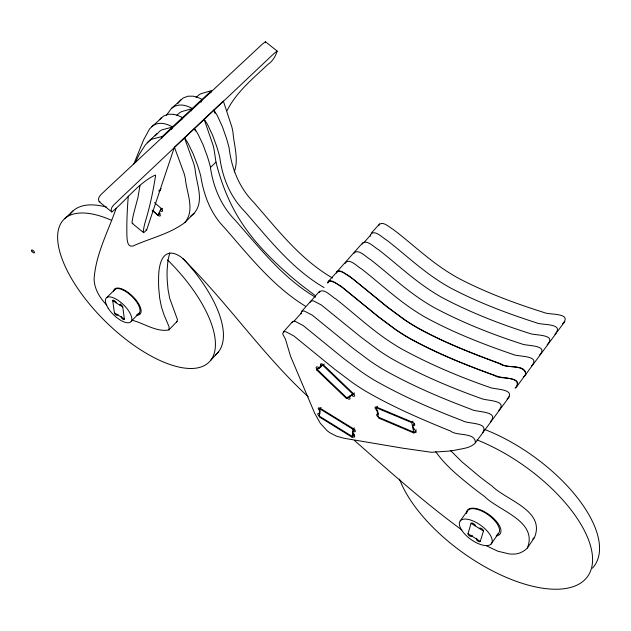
<?xml version="1.0" encoding="UTF-8"?>
<svg xmlns="http://www.w3.org/2000/svg" width="631" height="631" viewBox="0 0 631 631"><rect width="100%" height="100%" fill="white"/><g stroke="black" fill="none" stroke-linecap="round" stroke-linejoin="round"><path stroke-width="0.95" d="M128.282 196.036C127.257 209.247 126.547 222.522 126.918 235.781C127.107 239.496 127.17 247.644 132.967 246.027C150.123 238.195 169.455 234.093 184.702 222.656L194.032 213.373C204.886 201.005 196.241 183.66 195.121 169.305A84.294 41.307 47.6 0 0 193.812 163.776L184.433 137.747L184.717 138.134M321.1 407.374L319.846 408.88L319.199 416.87L352.074 437.204L354.535 434.144M525.907 373.631C522.973 363.677 506.63 369.032 499.389 363.59C471.333 353.123 443.222 342.278 417.036 327.655A132.013 76.943 39.7 0 1 404.226 319.609L387.063 306.911L353.1 279.076L343.485 272.553L339.691 271.117L337.553 271.283L328.238 281.576M319.081 292.571C323.08 286.789 331.638 296.87 335.716 298.865C353.005 312.479 369.151 327.552 387.363 339.967A133.709 75.499 39.8 0 0 400.267 348.17C428.701 363.921 458.871 376.612 489.53 387.316C494.341 389.713 516.907 388.68 507.087 399.076M327.899 282.656L328.144 281.726M352.074 437.204L353.037 429.317L354.275 427.794M353.186 431.265A2.429 1.112 39.1 0 0 355.348 431.249A2.429 1.112 39.1 0 0 353.494 428.757L320.303 408.328A2.406 1.096 40 0 0 318.229 408.391A2.406 1.096 40 0 0 320.091 410.876L319.854 413.818A2.39 1.081 39.9 0 0 317.795 413.865A2.39 1.081 39.9 0 0 319.649 416.326L352.524 436.644A2.414 1.096 39.1 0 0 354.669 436.636A2.414 1.096 39.1 0 0 352.832 434.167L353.186 431.265L354.788 429.277M336.512 273.002L336.646 272.584M362.194 244.094C366.09 238.1 374.688 247.77 378.71 249.829C395.582 262.977 411.27 277.672 429.104 289.558A129.639 79.033 39.6 0 0 441.779 297.382C469.85 312.29 499.697 323.94 529.969 333.523C534.954 335.605 557.402 334.067 547.156 344.755M139.964 185.577L137.944 197.511L134.458 210.62A209.334 42.861 -52.4 0 0 132.707 218.081C132.849 219.454 130.964 223.224 132.904 223.532M292.035 322.741L292.965 321.36L295.087 321.289L303.156 325.525L343.579 358.432L361.145 371.627A136.272 73.078 40 0 0 374.199 380.075C402.349 396.189 432.274 409.156 462.562 420.688C467.382 424.229 489.751 421.847 482.605 432.724M310.192 302.336L311.146 300.924L313.276 300.813L321.305 304.939L361.326 337.411L378.726 350.394A134.553 74.718 39.9 0 0 391.677 358.684C420.183 374.609 450.416 387.521 481.153 398.469C485.933 400.922 508.499 400.007 498.782 410.331M327.828 282.538L329.319 280.803M336.552 272.734L336.875 271.914M353.802 253.299C358.227 248.007 366.098 257.306 370.302 259.42C387.253 272.655 403.035 287.428 420.948 299.409A130.436 78.378 39.6 0 0 433.663 307.313C461.805 322.378 491.715 334.233 522.074 344.029C527.027 346.174 549.498 344.731 539.331 355.363M525.757 374.199C525.536 363.637 507.561 368.961 501.259 364.008C472.564 353.526 443.908 342.365 417.154 327.505A132.053 76.982 39.7 0 1 404.345 319.46L387.182 306.769L349.448 276.11L341.458 271.44L338.539 270.896L336.97 271.764M472.335 535.459L471.878 536.113A2.295 1.017 36 0 1 469.645 535.924A2.295 1.017 36 0 1 468.021 533.7L471.065 523.344A2.327 1.041 35.9 0 1 473.329 523.509A2.327 1.041 35.9 0 1 474.977 525.781L475.443 525.118M476.847 538.275L476.389 538.929A2.303 1.017 35.8 0 0 478.014 541.161A2.303 1.017 35.8 0 0 480.27 541.359L483.488 531.073A2.335 1.049 35.7 0 0 481.847 528.802A2.335 1.049 35.7 0 0 479.552 528.628L480.017 527.966M161.717 138.331L162.301 136.462L172.389 127.076L162.096 129.82A50.922 25.942 46.2 0 0 159.872 131.082L155.139 135.886M169.763 252.802L167.949 260.461L167.136 269.958A311.367 151.543 37.9 0 0 167.199 280.006L168.051 289.597L169.715 298.424L177.477 319.641L177.051 321.416L168.958 329.895C156.811 332.403 144.467 323.522 132.81 320.43M171.664 129.3L172.437 126.894L192.203 108.627L181.815 111.537A50.346 26.51 46.4 0 0 179.559 112.839L176.814 115.268M265.462 42.679L265.399 41.772L262.338 44.138L105.48 190.27C102.979 193.125 96.283 197.156 99.201 201.691L111.805 212C126.176 200.445 138.236 183.124 155.25 175.055L155.605 175.394C153.317 190.191 150.21 205.406 145.824 219.904A209.5 40.763 -52.3 0 0 143.947 227.263L143.245 231.545L143.687 232.713L146.684 229.913L159.817 190.743A2.414 0.521 -51 0 1 161.165 188.685M181.657 119.858L182.406 117.618A27.606 14.292 47.1 0 0 180.9 116.83A28.908 14.955 47.1 0 0 173.375 114.314M158.72 190.988A2.437 1.183 46.2 0 0 159.864 190.594L174.424 147.197L223.335 101.023L231.877 127.06A82.448 43.105 48.1 0 1 233.005 132.605C234.014 145.619 238.983 159.225 234.251 171.955M191.438 110.875L192.258 108.445L211.559 90.604L201.084 93.672A49.778 27.046 46.6 0 0 198.797 95.021L196.004 97.497M201.202 101.638L201.991 99.382A27.291 14.584 47.4 0 0 200.492 98.61A28.584 15.27 47.3 0 0 192.983 96.188L187.975 96.204L183.227 97.971L171.324 108.54L166.426 115.189M200.981 102.309L201.936 99.564M210.754 92.867L211.559 90.604M116.183 208.269C108.098 231.569 95.683 254.309 94.074 279.281C94.492 289.195 99.935 298.226 106.797 305.104M133.851 163.981L143.513 140.058L149.594 128.866L163.689 115.946L168.39 114.25L173.375 114.314M336.638 272.387L337.064 271.614M475.395 442.781C475.498 431.88 456.954 436.384 450.613 431.091C421.5 419.284 392.466 406.829 365.302 390.96A137.156 72.218 40 0 1 352.201 382.425L334.556 369.135L293.92 335.992L285.827 331.709L283.721 331.756L282.783 333.381A6.278 3.005 41.5 0 0 282.948 334.509L285.393 339.021L290.56 356.278L314.68 413.242L320.319 423.283L326.992 430.555A15.665 7.067 39.6 0 0 330.187 432.937L336.615 436.21L344.076 438.269L402.988 448.223L431.549 452.293L448.649 451.126A353.068 188.314 44.9 0 0 454.99 450.218C461.853 448.538 470.434 448.428 475.395 442.781L492.093 420.199M490.382 421.729C500.099 410.852 475.892 412.445 471.152 409.282C440.935 397.987 411.073 385.257 382.985 369.316A135.413 73.914 39.9 0 1 369.987 360.948L352.5 347.862L312.282 315.169L304.229 310.996L302.107 311.083L301.137 312.747A6.207 3.076 41.5 0 0 301.287 313.875M135.397 162.451L137.779 157.364A388.396 197.117 37.7 0 1 139.719 153.664L145.185 145.114L149.862 140.366A51.214 25.65 46.1 0 1 152.071 139.12L162.301 136.462M517.002 386.377C519.976 375.248 500.083 379.886 494.57 375.54C465.197 364.868 435.989 353.155 408.636 337.924A132.841 76.217 39.8 0 1 395.787 329.8L378.545 317.007L342.459 287.499L334.753 282.412L329.705 280.866M525.118 375.366L525.907 374.041M159.58 212.552L158.996 213.12A2.374 1.128 45.6 0 1 160.274 215.731A2.374 1.128 45.6 0 1 157.995 215.274L161.197 208.372M554.886 334.264C565.384 322.883 541.264 325.438 536.279 322.756C506.669 313.228 477.32 302.162 449.8 287.562A128.85 79.672 39.5 0 1 437.173 279.817C419.41 268.033 403.808 253.41 387.024 240.348C383.009 238.281 374.412 228.682 370.531 234.716A5.931 3.352 41.5 0 0 370.61 235.876L370.689 236.191M168.958 329.895L169.124 326.874L164.052 314.893L161.441 306.95L159.69 298.147L158.76 288.596A313.071 149.799 37.9 0 1 158.602 278.587C158.578 269.248 160.235 250.696 173.714 253.425A16.769 7.746 44.3 0 1 177.69 255.019A18.346 8.463 44.3 0 1 181.515 257.416C226.521 301.145 261.92 354.18 308.291 396.836M562.537 323.9C573.114 312.455 549.009 315.121 544.001 312.503C514.462 303.172 485.184 292.303 457.735 277.853A128.077 80.295 39.5 0 1 445.155 270.178C426.785 258.071 410.828 242.817 393.342 229.542C389.855 227.665 381.865 219.706 378.781 225.441A5.9 3.384 41.5 0 0 378.758 225.717M227.002 110.748C236.325 92.016 253.118 78.449 268.057 64.291C272.647 61.396 275.605 55.985 277.19 51.095L265.509 41.804M486.572 545.862L497.741 551.178L508.957 553.884A49.723 22.629 35.7 0 0 513.839 554.081L515.141 554.002A40.589 18.402 35.5 0 0 518.225 553.458L519.778 552.937A88.237 40.613 36.4 0 0 521.671 552.109A76.943 35.304 36.2 0 0 523.328 551.21L523.864 550.871A127.636 59.243 37.2 0 0 525.591 549.664L527.398 547.984L534.528 537.375C545.507 510.542 506.243 500.288 492.077 486.059A239.457 132.131 34 0 1 479.639 476.673L461.9 461.813L450.439 450.408M177.918 103.35L181.018 99.627M491.21 543.938A19.309 8.597 35.8 0 0 473.029 520.938A19.309 8.597 35.8 0 0 463.138 532.154A19.309 8.597 35.8 0 0 491.21 543.938L498.49 533.424M460.236 520.906L467.642 510.558M517.373 385.793L525.497 374.775M492.559 419.505L509.304 396.796M556.7 332.576L524.621 375.95M557.205 331.827L564.863 321.439M527.398 547.984C538.077 521.119 498.758 510.881 484.616 496.534A240.963 130.838 34.2 0 1 472.122 487.077C458.95 476.397 445.32 465.639 435.658 451.512M413.652 429.159L412.895 425.349A2.595 1.254 37.9 0 0 414.733 424.616A2.595 1.254 37.9 0 0 412.24 422.068L376.778 407.192A2.54 1.215 38.8 0 0 375.059 407.949A2.54 1.215 38.8 0 0 377.519 410.458L378.379 414.252A2.532 1.199 38.7 0 0 376.668 414.985A2.532 1.199 38.7 0 0 379.105 417.477L414.307 432.401A2.579 1.238 37.8 0 0 416.129 431.691A2.579 1.238 37.8 0 0 413.652 429.159L414.196 428.457M377.543 406.246L376.313 407.776L378.647 418.053L413.849 432.992L416.247 429.885M412.895 425.349L414.535 423.243M413.849 432.992L411.775 422.66L412.982 421.114M352.832 434.167L353.36 433.505M319.231 366.982L316.675 369.979L346.514 398.579L347.768 397.057M323.182 364.379L319.144 368.015A2.5 1.191 40.5 0 0 316.352 366.997A2.5 1.191 40.5 0 0 317.156 369.419L346.979 398.011A2.5 1.183 39.6 0 0 349.811 399.068A2.5 1.183 39.6 0 0 349.061 396.702L349.613 396.031M349.061 396.702L352.066 394.493M346.514 398.579L353.155 394.414L354.401 392.892M319.144 368.015L319.712 367.352M320.272 366.69L320.84 366.027M321.4 365.365L321.968 364.702M316.675 369.979L324.295 364.008M283.406 331.953L292.65 321.558M301.792 311.288L319.759 291.088M337.325 271.354L362.935 242.556M371.288 233.17L379.546 223.887M293.991 321.282L301.153 313.221M364.103 242.414L370.515 235.205M534.528 537.375L532.714 539.087M210.573 360.514L218.35 352.019M159.485 119.764L161.52 117.563M184.702 222.656C195.444 210.273 186.595 193.031 185.372 178.739A84.767 40.818 47.4 0 0 184.015 173.225L174.424 147.197M131.264 321.211L139.49 312.818M121.712 316.51L121.199 317.038A2.043 0.836 44.1 0 0 122.919 319.207A2.043 0.836 44.1 0 0 124.339 319.002L122.769 306.974A2.067 0.86 44.3 0 0 121.018 304.765A2.067 0.86 44.3 0 0 119.59 304.994L120.639 303.945M118.06 314.23L117.54 314.751A2.035 0.836 44.2 0 1 116.143 314.964A2.035 0.836 44.2 0 1 114.416 312.795L112.728 300.727A2.067 0.852 44.4 0 1 114.14 300.49A2.067 0.852 44.4 0 1 115.891 302.699L116.419 302.17M106.805 297.532L115.165 289.235M210.675 167.262L215.968 162.096L214.272 150.746A83.355 42.23 47.8 0 0 213.057 145.209L204.113 119.172L204.389 119.559A35.328 18.473 47.4 0 1 208.056 125.537L212.686 135.444L216.678 146.447A165.858 80.311 48.6 0 1 219.769 157.214C222.357 177.469 230.11 196.698 244.678 211.417C268.774 238.912 291.956 268.956 324.058 287.562M162.522 208.309L160.164 210.596A2.39 1.144 45.7 0 0 162.459 211.054A2.39 1.144 45.7 0 0 161.173 208.419L154.485 202.583M152.457 210.494L157.995 215.274L160.124 213.168M159.864 190.594L160.463 190.018M523.998 376.533L524.779 375.792M516.663 386.803L515.29 387.947M64.614 218.72L73.188 210.778M147.204 142.709L157.19 133.456M194.032 213.373L190.767 216.031M176.412 321.944L177.051 321.416M531.412 366.098C541.65 354.89 517.467 357.107 512.577 354.251C482.731 344.092 453.184 332.434 425.452 317.354A131.232 77.692 39.7 0 1 412.69 309.379C394.706 297.288 378.837 282.443 361.8 269.114C357.753 267.087 349.172 257.243 345.236 263.159A6.034 3.258 41.5 0 0 345.228 263.435M523.249 377.109L524.156 376.376M515.141 388.104C525.623 376.952 501.195 378.813 496.297 375.871C466.309 365.27 436.628 353.194 408.762 337.782A132.873 76.256 39.8 0 1 395.905 329.65L378.655 316.865L340.732 286.009L332.718 281.292L329.808 280.716L328.491 281.316M171.324 108.54C174.511 105.614 179.015 104.501 183.235 105.196A28.75 15.112 47.2 0 1 190.751 107.672A27.448 14.442 47.2 0 1 192.258 108.445M151.598 126.681C154.761 123.786 159.241 122.785 163.397 123.534A29.073 14.797 47 0 1 170.922 126.097A27.764 14.134 47 0 1 172.437 126.894M99.982 201.628L99.201 201.691M277.19 51.095L274.059 53.469L118.178 200.642C115.741 203.545 109.1 207.465 111.805 212M376.313 407.776L411.775 422.66M332.537 278.019C300.545 259.609 277.553 229.629 253.638 202.243C239.125 187.541 231.553 168.288 229.14 148.072A164.967 81.178 48.7 0 0 226.135 137.298L222.23 126.295L217.695 116.396A35.131 18.662 47.5 0 0 214.067 110.425L213.775 110.046L215.029 113.399M315.476 297.217C283.272 278.405 259.909 248.291 235.615 220.7C221 205.958 213.057 186.76 210.289 166.466A166.758 79.419 48.4 0 0 207.11 155.699L203.032 144.696L198.347 134.782A35.533 18.283 47.3 0 0 194.624 128.787L194.332 128.409L195.365 131.059M305.483 306.24C273.042 286.427 249.142 255.894 224.423 227.633C210.541 213.538 203.742 194.971 200.705 175.82A167.672 78.504 48.3 0 0 197.432 165.062L193.26 154.059L188.495 144.136A35.738 18.078 47.1 0 0 184.733 138.134M319.846 408.88L353.037 429.317M471.065 523.344L483.488 531.073M112.728 300.727L122.769 306.974M468.021 533.7L480.27 541.359M114.416 312.795L124.339 319.002M461.931 530.032C424.261 502.426 389.343 471.247 354.354 440.367M315.603 295.836L302.044 285.63A229.534 135.476 43.2 0 1 290.023 275.7C275.739 263.348 262.165 250.05 250.531 235.134A117.098 64.259 43.3 0 1 240.671 221.181C229.077 203.111 221.15 182.887 215.968 162.096M159.091 190.152L159.817 190.743M145.99 229.345L146.684 229.913M132.179 223.319L143.308 232.413M152.11 210.123L158.018 215.218M323.025 365.507L353.155 394.414M484.726 429.482A114.361 53.777 35.4 0 1 577.783 498.245A114.361 53.777 35.4 0 1 592.43 568.192M477.028 439.925A114.96 53.154 35.5 0 1 590.419 545.492A114.96 53.154 35.5 0 1 518.138 581.995A114.96 53.154 35.5 0 1 399.486 479.079M466.766 512.814A19.206 8.708 35.7 0 1 488.118 514.77A19.206 8.708 35.7 0 1 497.086 534.473M327.789 283.074A6.097 3.187 41.5 0 1 327.797 282.806M70.191 214.201A101.331 44.265 44.4 0 1 106.56 207.134M183.14 258.592A101.331 44.265 44.4 0 1 215.218 355.127M167.578 259.956A101.812 43.705 44.4 0 1 197.598 367.881A101.812 43.705 44.4 0 1 71.484 278.523A101.812 43.705 44.4 0 1 111.75 220.393M114.203 290.315A17.013 7.162 44.3 0 1 133.015 297.524A17.013 7.162 44.3 0 1 136.959 314.372M321.479 366.366A2.524 1.207 40.5 0 1 320.682 363.921A2.524 1.207 40.5 0 1 323.498 364.947L353.62 393.847A2.516 1.199 39.5 0 1 354.37 396.236A2.516 1.199 39.5 0 1 351.506 395.172M113.533 291.396A17.865 7.525 44.3 0 1 133.196 296.846A17.865 7.525 44.3 0 1 136.911 315.192M466.514 513.531A20.176 9.149 35.7 0 1 489.869 515.251A20.176 9.149 35.7 0 1 496.274 535.924M108.185 308.22A17.092 7.059 44.2 0 0 130.83 321.778A17.092 7.059 44.2 0 0 116.782 299.512A17.092 7.059 44.2 0 0 108.185 308.22M31.842 251.193A1.94 0.765 45.9 0 0 34.35 252.834A1.94 0.765 45.9 0 0 32.828 250.286A1.94 0.765 45.9 0 0 31.842 251.193"/></g></svg>
